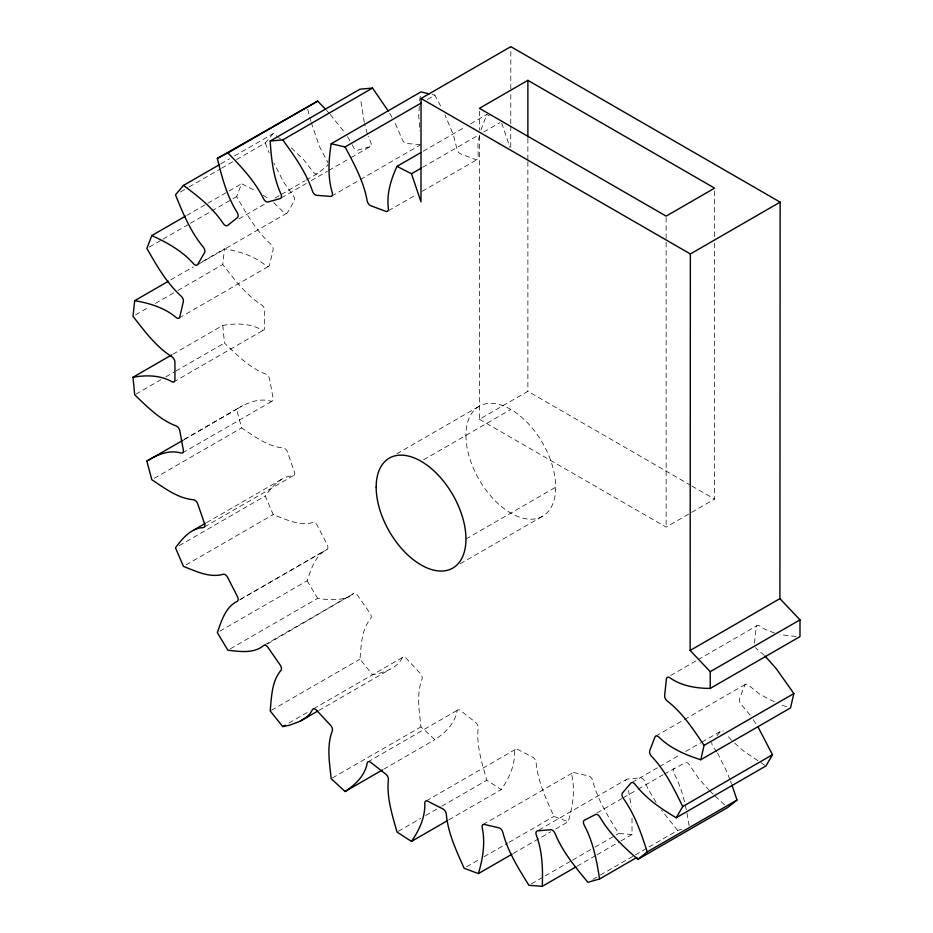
<?xml version="1.0" encoding="UTF-8"?>
<svg xmlns="http://www.w3.org/2000/svg" width="933" height="933" viewBox="0 0 933 933"><rect width="100%" height="100%" fill="white"/><g stroke="black" fill="none" stroke-linecap="round" stroke-linejoin="round"><path stroke-width="0.7" stroke-dasharray="4.67 3.5" d="M510.748 147.087L510.771 125.255M510.771 123.797L510.794 90.326M510.794 88.868L510.829 46.65M620.807 841.006L632.026 834.522L632.014 816.34M419.279 106.245L418.719 115.61L419.827 130.993M632.026 834.522L618.696 833.461C608.316 816.795 597.505 799.733 592.607 780.501A4.432 2.554 60 0 0 588.63 775.976L574.215 772.629A4.432 2.554 60 0 0 571.941 775.72C575.311 791.021 572.547 806.952 568.185 821.763L553.899 816.422C546.213 799.115 537.758 781.411 536.078 762.308A4.432 2.554 60 0 0 532.65 757.095L517.628 749.432A4.432 2.554 60 0 0 514.549 751.322C515.203 765.2 508.986 778.414 501.254 789.575L486.769 780.233C482.081 763.276 476.215 745.7 478.186 727.892A4.432 2.554 60 0 0 475.492 722.282L460.68 710.713A4.432 2.554 60 0 0 456.948 711.296C454.849 723.728 444.948 733.07 434.848 739.682L420.946 726.854C419.337 711.144 416.235 694.28 422.054 679.096A4.432 2.554 60 0 0 420.247 673.393L406.438 658.535A4.432 2.554 60 0 0 402.251 657.8C396.735 668.716 383.685 672.553 372.535 674.792L359.963 659.153C361.304 645.414 361.339 629.623 370.716 618.567A4.432 2.554 60 0 0 369.888 613.063L357.817 595.721A4.432 2.554 60 0 0 353.409 593.703L263.642 645.519M172.908 354.202L222.777 325.419C235.722 323.145 250.009 323.156 261.707 329.897A4.432 2.554 60 0 0 264.692 327.856L264.692 310.491A4.432 2.554 60 0 0 261.707 304.986C245.741 294.851 234.288 279.212 222.777 264.529L224.456 248.854C239.221 251.315 254.301 255.864 265.928 265.672A4.432 2.554 60 0 0 269.602 264.914L273.066 250.009A4.432 2.554 60 0 0 270.908 244.294C256.26 231.069 246.405 213.54 236.62 196.641L241.589 183.754L256.108 191.102M419.593 100.892L420.561 94.478M479.375 135.518L477.941 143.88L478.186 156.977A4.432 2.554 60 0 1 475.492 159.473L460.68 153.945A4.432 2.554 60 0 1 456.948 149.035L453.345 134.69L444.913 114.794M480.915 130.014L486.769 114.537L489.184 115.774M219.838 631.175L307.109 580.781C311.144 569.352 315.179 555.275 326.923 549.549A4.432 2.554 60 0 0 327.121 544.557L317.442 525.664A4.432 2.554 60 0 0 313.056 522.457C299.505 526.317 285.65 519.401 273.217 514.573L265.252 495.971C272.004 486.828 280.751 476.215 293.044 475.772A4.432 2.554 60 0 0 294.257 471.55L287.504 452.132A4.432 2.554 60 0 0 283.364 447.922C267.608 446.639 254.382 436.282 241.589 427.909L236.62 409.295C246.58 402.951 259.012 397.656 270.908 401.225A4.432 2.554 60 0 0 273.066 398.006L269.602 379.09A4.432 2.554 60 0 0 265.928 374.11C249.496 367.999 236.982 354.785 224.456 343.029L222.777 325.419M236.574 159.566L265.252 143.017L273.217 133.617L277.463 136.719M716.929 735.636L720.603 731.309A4.432 2.554 60 0 1 723.332 731.122M306.222 180.081L317.442 173.596L327.121 165.876A4.432 2.554 60 0 0 327.868 164.64M267.468 643.992L353.409 593.703M220.853 163.846L229.588 158.808M234.568 155.928L273.217 133.617M180.466 191.965L187.941 187.638M189.189 186.927L220.363 168.92M221.611 168.208L235.326 160.289M186.728 215.43L206.671 203.907M207.919 203.196L227.874 191.673M229.121 190.95L241.589 183.754M149.35 247.023L161.817 239.828M163.065 239.105L189.247 223.99M190.484 223.267L236.62 196.641M427.361 99.458L434.848 95.131L441.845 108.345M238.895 218.94L265.077 203.826M275.048 198.076L280.04 195.195M281.288 194.472L304.974 180.792M281.358 197.854L306.292 183.451M311.284 180.582L327.495 171.217M328.743 170.494L349.933 158.26M351.181 157.537L369.888 146.749A4.432 2.554 60 0 0 370.716 142.201L368.197 136.218M170.844 279.807L193.294 266.85M202.018 261.811L224.456 248.854M197.959 264.517L286.478 213.412M331.798 196.07L359.217 180.232M360.465 179.509L420.316 144.953M135.507 314.922L149.21 307.004M155.449 303.4L176.64 291.166M177.888 290.443L222.777 264.529M423.185 151.251L465.579 126.771M470.559 123.902L486.769 114.537M422.707 167.275L478.816 134.888M483.807 132.008L500.006 122.655M179.124 318.013L268.891 266.185M388.466 210.73L415.896 194.892M422.136 191.3L476.996 159.625M135.938 394.134L160.873 379.743M165.864 376.862L174.588 371.824M175.836 371.101L224.456 343.029M173.48 382.064L263.246 330.235M183.999 439.501L242.592 405.668M184.256 439.525L236.62 409.295M182.53 452.89L272.296 401.062M154.307 478.291L241.589 427.909M206.601 522.632L283.9 477.999M204.432 526.97L294.21 475.142M179.218 545.642L265.252 495.971M185.947 564.966L273.217 514.573M396.805 453.811L479.096 406.31M479.41 135.938L479.41 419.29L527.88 391.312L690.63 485.265M423.547 459.841L510.829 409.447M240.609 599.231L322.9 551.718M239.641 599.942L326.923 549.549M230.393 648.762L317.663 598.38C328.276 599.907 339.705 600.922 349.758 596.49M465.94 539.017L555.718 487.189M460.272 563.754L542.563 516.252M271.445 710.258L359.963 659.153M288.997 723.017L308.94 711.494M313.535 708.823L403.313 656.995M318.724 710.503L389.796 669.474M479.41 419.29L666.127 527.098L714.608 499.108L714.608 241.904M332.416 777.959L420.946 726.854M367.929 761.899L457.695 710.071M383.731 769.2L434.848 739.682M426.299 800.876L516.066 749.047M398.251 831.35L420.69 818.393M425.681 815.512L440.644 806.87M441.892 806.147L486.769 780.233M670.675 675.504L696.858 660.377M698.106 659.666L756.698 625.833M448.89 819.804L501.254 789.575M483.026 824.562L572.792 772.734M655.794 736.09L683.224 720.253M684.472 719.53L745.56 684.262M466.617 866.815L479.084 859.62M484.075 856.739L507.762 843.059M509.01 842.336L553.899 816.422M538.912 830.008L626.183 779.615M632.084 782.414L658.266 767.299M659.514 766.576L680.705 754.342M685.697 751.462L700.648 742.82M701.896 742.108L720.603 731.309M513.325 853.438L550.727 831.839M555.718 828.959L568.185 821.763M596.957 812.946L621.891 798.555M623.139 797.832L636.854 789.913M638.102 789.201L663.036 774.798M664.284 774.075L685.207 762.716A4.432 2.554 60 0 1 689.639 765.2L698.479 778.274L708.847 789.889M531.425 883.854L543.892 876.658M545.14 875.935L571.323 860.821M572.57 860.098L593.761 847.864M595.009 847.141L614.952 835.63M616.2 834.907L618.696 833.461M577.165 866.197L595.86 855.398M597.108 854.675L619.559 841.718M592.898 879.387L599.138 875.795M600.385 875.072L634.043 855.643M635.291 854.92L647.759 847.724M649.006 847.001L677.685 830.44L682.863 828.982M369.888 146.749L357.817 150.155A4.432 2.554 60 0 1 353.409 147.087L352.196 144.755M796.141 636.516L779.906 634.627M420.247 144.58L406.438 143.484A4.432 2.554 60 0 1 402.251 139.379L394.344 121.477M432.061 94.49L434.848 95.131M774.658 633.064L765.107 629.402L759.52 625.88A4.432 2.554 60 0 0 756.173 627.291L754.424 643.537A4.432 2.554 60 0 0 754.587 645.496M782.169 705.208L786.939 706.759M774.297 701.803L759.614 694.129L748.616 685.242A4.432 2.554 60 0 0 744.686 685.335L739.542 698.689A4.432 2.554 60 0 0 741.245 704.392L751.077 716.299M691.889 486L714.608 499.108M764.757 765.2L744.289 751.59L732.44 741.164M263.316 195.195L269.171 199.335M278.524 137.501L280.646 139.052M291.364 147.95L303.47 159.473L313.056 171.73A4.432 2.554 60 0 0 317.442 173.596M273.789 202.764L283.364 211.978A4.432 2.554 60 0 0 287.504 212.549L294.257 200.922A4.432 2.554 60 0 0 293.044 195.3L283.9 182.518L273.847 163.077M724.568 804.806L714.596 795.569M709.803 790.846L713.64 794.624M731.542 740.277L726.527 734.528M764.279 655.328L757.013 649.181A4.432 2.554 60 0 1 755.532 647.56M326.573 110.327L329.314 113.464M330.224 114.514L345.42 133.384M677.685 830.44L661.567 810.194M716.742 751.905L713.045 746.505A4.432 2.554 60 0 1 711.762 742.47M656.097 802.333L647.864 788.642L644.738 781.481A4.432 2.554 60 0 0 640.411 777.877L627.384 779.043A4.432 2.554 60 0 0 626.043 783.149M347.589 136.731L351.589 143.589M753.234 719.658L756.838 725.256M307.109 580.781L317.663 598.38M389.796 113.313L393.691 120.31M717.489 752.989L726.97 771.999L729.979 779.86M265.252 143.017L269.159 152.802M730.481 781.166L731.484 783.79M501.721 123.156L509.931 147.379M367.322 133.804L364.57 123.727M309.709 117.453L310.887 121.383M311.284 122.69L319.529 146.644L326.923 160.651A4.432 2.554 60 0 1 327.798 162.727M307.762 109.266L309.383 116.089M628.492 790.368L631.361 806.648M364.278 122.398L360.604 99.423M689.125 825.833C686.326 807.803 682.664 789.446 673.941 773.235A4.432 2.554 60 0 1 674.267 768.325M714.608 191.043L714.608 240.457M666.127 217.576L666.127 240.831M666.127 242.288L666.127 527.098M527.88 138.469L527.88 160.266M527.88 161.712L527.88 391.312M479.41 111.237L479.41 130.119M465.94 435.361A63.479 36.644 60 0 0 533.268 519.121A63.479 36.644 60 0 0 533.268 429.355A63.479 36.644 60 0 0 465.94 435.361"/><path stroke-width="1.4" d="M300.018 721.302L306.525 717.162L309.908 713.873L312.485 709.628A4.432 2.554 60 0 1 316.66 710.363L330.48 725.209A4.432 2.554 60 0 1 332.288 730.924C326.468 746.108 329.559 762.972 331.18 778.682L345.082 791.511C355.17 784.898 365.083 775.556 367.17 763.124A4.432 2.554 60 0 1 370.914 762.529L385.726 774.11A4.432 2.554 60 0 1 388.42 779.72C386.449 797.528 392.315 815.104 397.003 832.061L411.488 841.403C419.22 830.242 425.436 817.028 424.772 803.15A4.432 2.554 60 0 1 427.862 801.26L442.883 808.923A4.432 2.554 60 0 1 446.312 814.136C447.992 833.239 456.447 850.943 464.121 868.25L478.419 873.591C482.781 858.78 485.533 842.849 482.174 827.548A4.432 2.554 60 0 1 484.449 824.457L498.852 827.804A4.432 2.554 60 0 1 502.84 832.329C507.739 851.561 518.55 868.623 528.929 885.289L542.26 886.35C542.959 869.113 542.435 851.304 536.277 834.977A4.432 2.554 60 0 1 537.606 830.871L550.645 829.705A4.432 2.554 60 0 1 554.96 833.309C562.506 851.654 575.288 867.224 587.918 882.268L599.557 878.991C596.735 860.518 593.096 841.671 584.175 825.064A4.432 2.554 60 0 1 584.49 820.154L595.441 814.544A4.432 2.554 60 0 1 599.861 817.028C609.401 833.612 623.629 846.884 637.904 859.351L647.234 851.899C641.239 833.297 634.79 814.334 623.267 798.333A4.432 2.554 60 0 1 622.568 792.875L630.836 783.137A4.432 2.554 60 0 1 635.128 784.361C645.963 798.531 661.019 808.759 676.215 817.751L682.723 806.544C674.046 788.84 665.206 770.635 651.467 756.22A4.432 2.554 60 0 1 649.776 750.517L654.919 737.163A4.432 2.554 60 0 1 658.85 737.07C670.337 748.394 685.58 754.972 700.753 759.742L704.1 745.374C693.359 729.478 682.641 712.812 667.247 701.01A4.432 2.554 60 0 1 664.658 695.365L666.395 679.119A4.432 2.554 60 0 1 669.754 677.708C681.428 685.988 696.193 688.356 710.223 688.426L799.989 636.598L799.989 619.85L779.906 598.624L780.14 202.134L510.829 46.65L421.063 98.478L420.981 201.831L411.488 173.76L397.003 166.366C390.88 179.498 386.425 194.192 388.42 208.805A4.432 2.554 60 0 1 385.726 211.301L370.914 205.773A4.432 2.554 60 0 1 367.17 200.863C363.823 181.562 354.155 164.08 345.082 146.959L331.18 143.74C328.638 159.916 327.541 176.897 332.288 192.781A4.432 2.554 60 0 1 330.48 196.408L316.66 195.312A4.432 2.554 60 0 1 312.485 191.207C306.187 172.313 294.338 155.893 282.757 139.903L270.197 141.023C271.281 159.018 273.392 177.457 280.95 194.029A4.432 2.554 60 0 1 280.11 198.577L268.051 201.983A4.432 2.554 60 0 1 263.642 198.916C255.024 181.352 241.437 166.844 227.897 152.965L217.342 158.365C221.809 177.037 226.894 196.047 237.157 212.479A4.432 2.554 60 0 1 237.344 217.704L227.675 225.424A4.432 2.554 60 0 1 223.29 223.558C213.016 208.106 198.286 196.28 183.451 185.445L175.474 194.834C182.88 213.109 190.589 231.804 203.277 247.128A4.432 2.554 60 0 1 204.479 252.75L197.738 264.377A4.432 2.554 60 0 1 193.586 263.806C182.355 251.024 167.124 242.545 151.811 235.583L146.854 248.47C156.639 265.369 166.494 282.897 181.142 296.123A4.432 2.554 60 0 1 183.3 301.837L179.824 316.742A4.432 2.554 60 0 1 176.162 317.5C164.535 307.692 149.455 303.143 134.69 300.683L133.011 316.357C144.522 331.04 155.974 346.679 171.929 356.814A4.432 2.554 60 0 1 174.926 362.319L174.926 379.684A4.432 2.554 60 0 1 171.929 381.725C160.243 374.984 145.956 374.973 133.011 377.247L134.69 394.857C147.216 406.613 159.73 419.827 176.162 425.938A4.432 2.554 60 0 1 179.824 430.918L183.3 449.834A4.432 2.554 60 0 1 181.142 453.053C169.246 449.484 156.814 454.779 146.854 461.124L151.811 479.737C164.616 488.111 177.83 498.467 193.586 499.75A4.432 2.554 60 0 1 197.738 503.96L204.479 523.378A4.432 2.554 60 0 1 203.277 527.6C190.985 528.043 182.227 538.656 175.474 547.799L183.451 566.401C195.883 571.229 209.738 578.145 223.29 574.285A4.432 2.554 60 0 1 227.675 577.492L237.344 596.385A4.432 2.554 60 0 1 237.157 601.377C225.413 607.103 221.378 621.18 217.342 632.609L227.897 650.208C239.653 651.572 253.869 653.788 263.642 645.519A4.432 2.554 60 0 1 268.051 647.549L280.11 664.891A4.432 2.554 60 0 1 280.95 670.395C271.573 681.452 271.538 697.243 270.197 710.981L282.757 726.609L289.836 725.128L300.018 721.302L317.477 711.226M710.223 688.426L710.223 671.678L690.14 650.453L690.362 253.963L780.14 202.134M765.165 656.214L776.244 668.646L793.866 693.546L790.519 707.914L700.753 759.742M758.284 727.495L772.489 754.715L765.981 765.923L676.215 817.751M731.985 785.096L737 800.071L727.682 807.523L637.904 859.351M217.342 158.365L317.663 101.137L325.664 109.289M227.897 152.965L317.663 101.137M183.451 185.445L219.605 164.57M270.197 141.023L359.963 89.195L372.535 88.075L388.221 110.922M282.757 139.903L372.535 88.075M151.811 235.583L185.48 216.153M331.18 143.74L420.946 91.912L429.285 93.848M345.082 146.959L421.133 103.05M134.69 300.683L168.36 281.253M527.88 80.343L479.41 108.321L666.127 216.129L714.608 188.139L527.88 80.343L527.88 137.011M397.003 166.366L420.69 152.685M411.488 173.76L421.459 167.998M133.011 377.247L171.66 354.925M146.854 461.124L183.008 440.248M194.134 529.827L205.353 523.355M282.757 726.609L285.253 725.174M345.082 791.511L382.483 769.923M690.14 650.453L779.906 598.624M411.488 841.403L447.642 820.527M710.223 671.678L799.989 619.85M478.419 873.591L512.077 854.161M704.1 745.374L793.866 693.546M542.26 886.35L575.918 866.92M682.723 806.544L772.489 754.715M599.557 878.991L636.959 857.392M647.234 851.899L737 800.071M421.063 98.478L690.362 253.963M376.174 487.189A63.479 36.644 60 0 0 443.502 570.949A63.479 36.644 60 0 0 443.502 481.171A63.479 36.644 60 0 0 376.174 487.189"/></g></svg>
